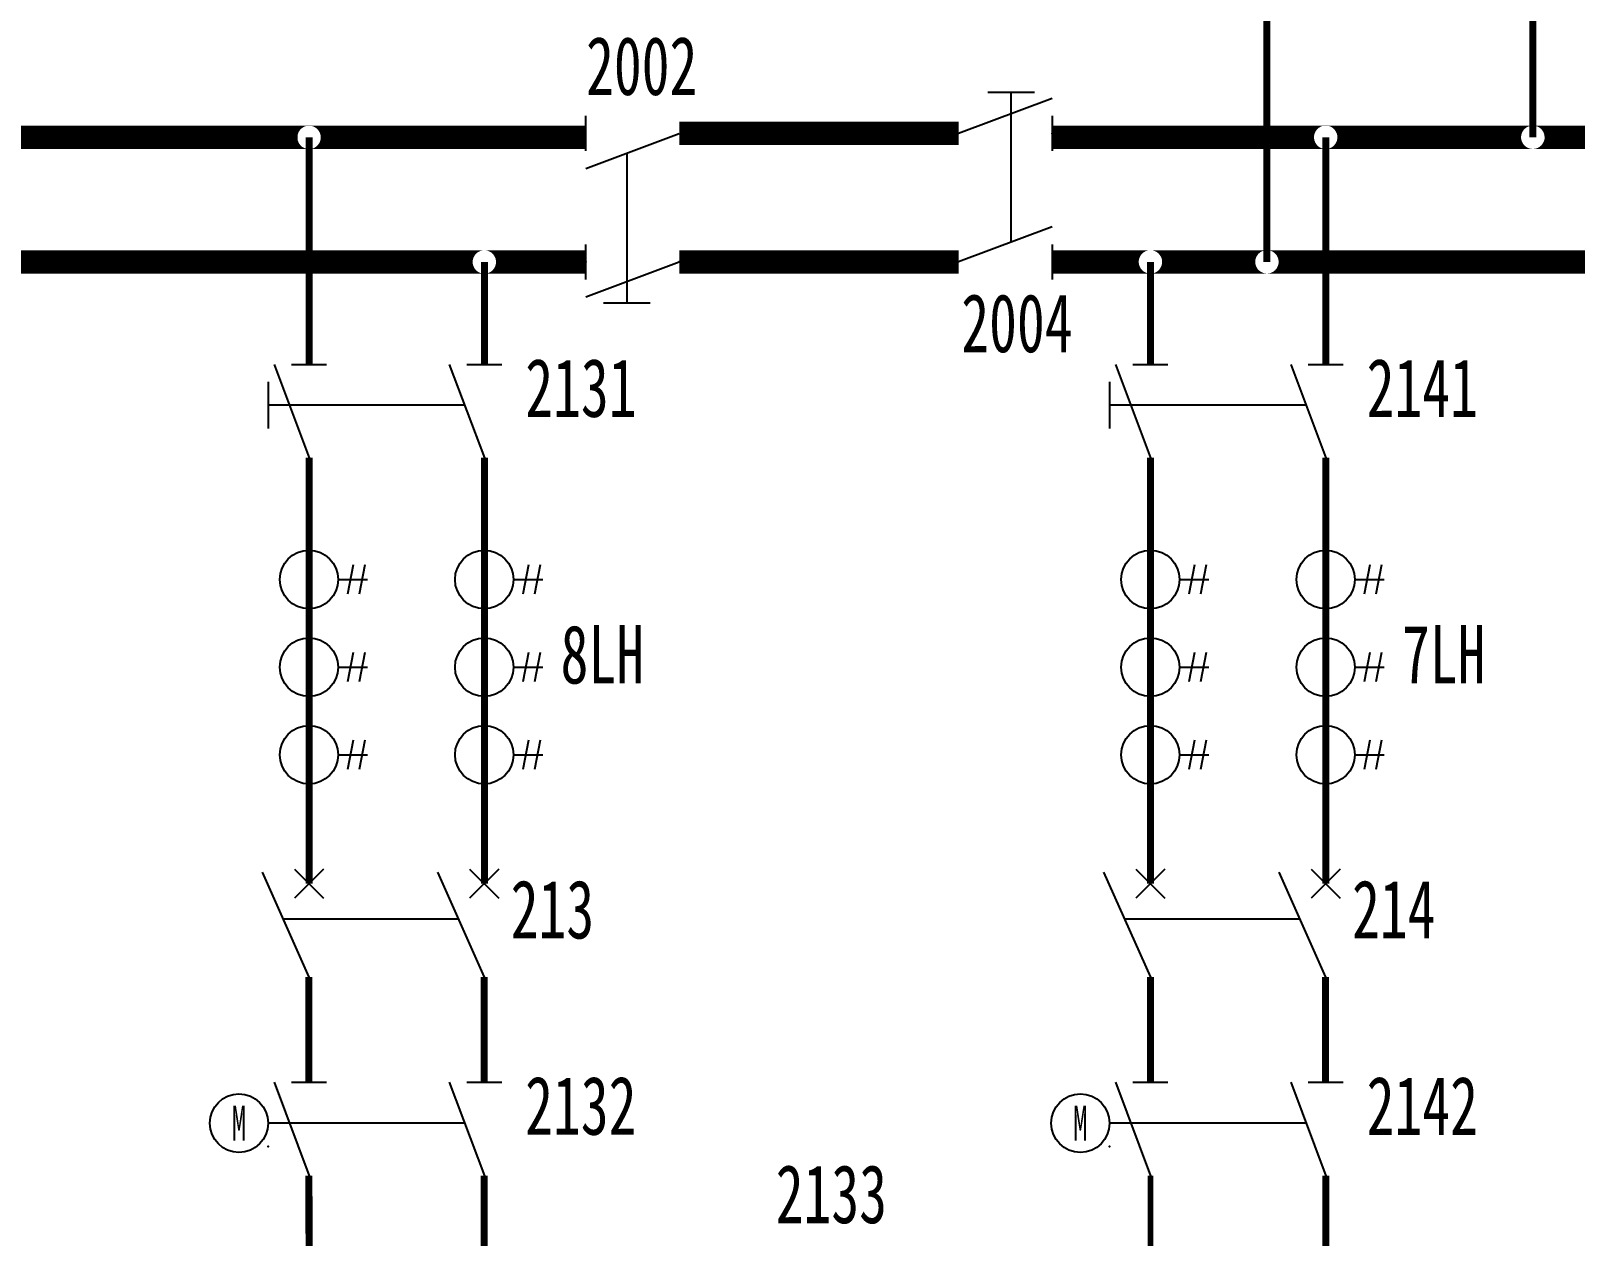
# Model space of a CAD drawing. Header units: millimetres. Extents: x 10667 to 23854, y -3427 to -2899.
# Drawn here: x 19277.2 to 19409.4, y -3258.3 to -3155.2 of the extents above; entities that cross this region are included whole.
import ezdxf
from ezdxf.enums import TextEntityAlignment as Align

# ---------------------------------------------------------------- set-up
doc = ezdxf.new("R2010")
doc.units = ezdxf.units.MM
doc.header["$LTSCALE"] = 10
for name, color, linetype in [('BLOCK', 3, 'Continuous'), ('PLINE', 1, 'Continuous'), ('TEXT', 2, 'Continuous'), ('设    备', 3, 'Continuous'), ('设备编号', 2, 'Continuous'), ('连 接 线', 1, 'Continuous')]:
    doc.layers.add(name, color=color, linetype=linetype)
doc.styles.add('HZ', font='SimSun.ttf', dxfattribs={"width": 0.7})

# ---------------------------------------------------------------- blocks, each defined once
blk = doc.blocks.new('$LH')
at = {"color": 3}
for p, q in [((3.79, 1.25), (3.29, -1.25)), ((4.79, 1.25), (4.29, -1.25)), ((2.5, 0), (5, 0))]:
    blk.add_line(p, q, dxfattribs=at)
blk.add_circle((0, 0), 2.5, dxfattribs=at)

msp = doc.modelspace()

# ---------------------------------------------------------------- linework, layer by layer
at = {"color": 3}
for p, q in [((19361.13, -3173.26), (19361.13, -3162.26)), ((19328.23, -3165.64), (19328.23, -3176.64))]:
    msp.add_line(p, q, dxfattribs=at)
at = {"color": 1, "const_width": 0.5}
msp.add_lwpolyline([(19373.05, -3253.18), (19373.13, -3319.99)], dxfattribs=at)
at = {"layer": 'BLOCK'}
for p, q in [((19364.63, -3160.95), (19356.63, -3163.95)), ((19324.73, -3165.45), (19324.73, -3162.45)), ((19364.63, -3162.45), (19364.63, -3165.45)), ((19324.73, -3166.95), (19332.73, -3163.95)), ((19364.63, -3171.95), (19356.63, -3174.95)), ((19324.73, -3176.45), (19324.73, -3173.45)), ((19364.63, -3173.45), (19364.63, -3176.45)), ((19324.73, -3177.95), (19332.73, -3174.95))]:
    msp.add_line(p, q, dxfattribs=at)
for p in [(19364.63, -3163.95), (19324.73, -3174.95), (19332.73, -3174.95)]:
    msp.add_point(p, dxfattribs=at)
at = {"layer": 'PLINE'}
for points, const_width in [([(19332.73, -3163.95), (19356.63, -3163.95)], 2), ([(19332.73, -3174.95), (19356.63, -3174.95)], 2), ([(19301.04, -3236.18), (19301.04, -3245.18)], 0.6), ([(19316.04, -3236.18), (19316.04, -3245.18)], 0.6), ([(19373.04, -3236.18), (19373.04, -3245.18)], 0.6), ([(19388.04, -3236.18), (19388.04, -3245.18)], 0.6), ([(19301.04, -3253.17), (19301.06, -3319.14)], 0.6), ([(19316.04, -3253.17), (19316.06, -3318.83)], 0.6), ([(19388.05, -3253.18), (19388.04, -3289.62)], 0.6)]:
    msp.add_lwpolyline(points, dxfattribs=dict(at, const_width=const_width))
at = {"layer": 'TEXT', "color": 3}
for p, q in [((19363.13, -3160.45), (19359.13, -3160.45)), ((19361.13, -3162.26), (19361.13, -3160.45)), ((19328.23, -3176.64), (19328.23, -3178.45)), ((19326.23, -3178.45), (19330.23, -3178.45)), ((19297.55, -3185.22), (19297.55, -3189.22)), ((19369.55, -3185.22), (19369.55, -3189.22)), ((19299.36, -3187.22), (19297.55, -3187.22)), ((19371.36, -3187.22), (19369.55, -3187.22))]:
    msp.add_line(p, q, dxfattribs=at)
at = {"layer": '设    备'}
for p, q in [((19298.05, -3183.72), (19301.05, -3191.72)), ((19299.55, -3183.72), (19302.55, -3183.72)), ((19313.05, -3183.72), (19316.05, -3191.72)), ((19314.55, -3183.72), (19317.55, -3183.72)), ((19370.05, -3183.72), (19373.05, -3191.72)), ((19371.55, -3183.72), (19374.55, -3183.72)), ((19385.05, -3183.72), (19388.05, -3191.72)), ((19386.55, -3183.72), (19389.55, -3183.72)), ((19302.29, -3226.93), (19299.79, -3229.43)), ((19299.79, -3226.93), (19302.29, -3229.43)), ((19314.79, -3226.93), (19317.29, -3229.43)), ((19317.29, -3226.93), (19314.79, -3229.43)), ((19374.29, -3226.93), (19371.79, -3229.43)), ((19371.79, -3226.93), (19374.29, -3229.43)), ((19386.79, -3226.93), (19389.29, -3229.43)), ((19389.29, -3226.93), (19386.79, -3229.43)), ((19297.04, -3227.18), (19301.04, -3236.18)), ((19312.04, -3227.18), (19316.04, -3236.18)), ((19369.04, -3227.18), (19373.04, -3236.18)), ((19384.04, -3227.18), (19388.04, -3236.18)), ((19298.82, -3231.18), (19313.82, -3231.18)), ((19370.82, -3231.18), (19385.82, -3231.18)), ((19298.05, -3245.18), (19301.05, -3253.18)), ((19299.55, -3245.18), (19302.55, -3245.18)), ((19313.05, -3245.18), (19316.05, -3253.18)), ((19314.55, -3245.18), (19317.55, -3245.18)), ((19370.05, -3245.18), (19373.05, -3253.18)), ((19371.55, -3245.18), (19374.55, -3245.18)), ((19385.05, -3245.18), (19388.05, -3253.18)), ((19386.55, -3245.18), (19389.55, -3245.18))]:
    msp.add_line(p, q, dxfattribs=at)
at = {"layer": '设    备', "color": 3}
for p, q in [((19314.36, -3187.22), (19299.36, -3187.22)), ((19386.36, -3187.22), (19371.36, -3187.22)), ((19314.36, -3248.68), (19297.55, -3248.68)), ((19386.36, -3248.68), (19369.55, -3248.68))]:
    msp.add_line(p, q, dxfattribs=at)
at = {"layer": '设    备', "const_width": 0.6}
for points in [[(19301.05, -3191.72), (19301.05, -3193.22)], [(19316.05, -3191.72), (19316.05, -3193.22)], [(19373.05, -3191.72), (19373.05, -3193.22)], [(19388.05, -3191.72), (19388.05, -3193.22)]]:
    msp.add_lwpolyline(points, dxfattribs=at)
at = {"layer": '设    备'}
for centre in [(19295.05, -3248.68), (19367.05, -3248.68)]:
    msp.add_circle(centre, 2.5, dxfattribs=at)
for p in [(19301.05, -3183.72), (19316.05, -3183.72), (19373.05, -3183.72), (19388.05, -3183.72), (19301.05, -3191.72), (19316.05, -3191.72), (19373.05, -3191.72), (19388.05, -3191.72), (19301.04, -3228.18), (19316.04, -3228.18), (19373.04, -3228.18), (19388.04, -3228.18), (19301.05, -3245.18), (19316.05, -3245.18), (19373.05, -3245.18), (19388.05, -3245.18)]:
    msp.add_point(p, dxfattribs=at)
at = {"layer": '设    备', "color": 4}
for p in [(19297.55, -3250.68), (19369.55, -3250.68)]:
    msp.add_point(p, dxfattribs=at)
at = {"layer": '连 接 线'}
for points, const_width in [([(19383.02, -3130.41), (19383.02, -3174.95)], 0.6), ([(19405.77, -3130.41), (19405.77, -3164.28)], 0.6), ([(19300.06, -3164.29), (19254.34, -3164.29)], 2), ([(19324.73, -3164.29), (19302.04, -3164.29)], 2), ([(19332.73, -3163.95), (19356.63, -3163.95)], 2), ([(19387.05, -3164.28), (19364.63, -3164.28)], 2), ([(19404.77, -3164.28), (19389.05, -3164.28)], 2), ([(19428.83, -3164.28), (19406.77, -3164.28)], 2), ([(19301.05, -3164.29), (19301.05, -3183.72)], 0.6), ([(19388.05, -3164.28), (19388.05, -3183.72)], 0.6), ([(19315.06, -3174.95), (19263.81, -3174.96)], 2), ([(19324.73, -3174.95), (19317.04, -3174.95)], 2), ([(19332.73, -3174.95), (19356.63, -3174.95)], 2), ([(19372.05, -3174.95), (19364.63, -3174.95)], 2), ([(19382.03, -3174.95), (19374.04, -3174.95)], 2), ([(19453.66, -3174.94), (19384.02, -3174.95)], 2), ([(19316.05, -3174.95), (19316.05, -3183.72)], 0.6), ([(19373.05, -3174.95), (19373.05, -3183.72)], 0.6), ([(19301.05, -3193.22), (19301.05, -3228.17)], 0.6), ([(19316.05, -3193.22), (19316.05, -3228.17)], 0.6), ([(19373.05, -3193.22), (19373.05, -3228.17)], 0.6), ([(19388.05, -3193.22), (19388.05, -3228.17)], 0.6)]:
    msp.add_lwpolyline(points, dxfattribs=dict(at, const_width=const_width))
for points in [[(19300.05, -3163.29), (19301.13, -3163.29), (19300.05, -3163.3), (19301.22, -3163.3)], [(19300.05, -3163.29), (19301.05, -3163.29), (19300.05, -3163.29), (19301.13, -3163.29)], [(19300.05, -3163.29), (19300.96, -3163.29), (19300.05, -3163.29), (19301.05, -3163.29)], [(19300.05, -3163.3), (19300.87, -3163.3), (19300.05, -3163.29), (19300.96, -3163.29)], [(19300.05, -3163.32), (19300.79, -3163.32), (19300.05, -3163.3), (19300.87, -3163.3)], [(19300.05, -3163.35), (19300.7, -3163.35), (19300.05, -3163.32), (19300.79, -3163.32)], [(19300.05, -3163.38), (19300.62, -3163.38), (19300.05, -3163.35), (19300.7, -3163.35)], [(19300.05, -3163.42), (19300.55, -3163.42), (19300.05, -3163.38), (19300.62, -3163.38)], [(19300.05, -3163.47), (19300.47, -3163.47), (19300.05, -3163.42), (19300.55, -3163.42)], [(19300.05, -3163.52), (19300.4, -3163.52), (19300.05, -3163.47), (19300.47, -3163.47)], [(19300.05, -3163.58), (19300.34, -3163.58), (19300.05, -3163.52), (19300.4, -3163.52)], [(19300.05, -3163.64), (19300.28, -3163.64), (19300.05, -3163.58), (19300.34, -3163.58)], [(19301.13, -3163.29), (19302.05, -3163.29), (19301.05, -3163.29), (19302.05, -3163.29)], [(19301.22, -3163.3), (19302.05, -3163.3), (19301.13, -3163.29), (19302.05, -3163.29)], [(19301.3, -3163.32), (19302.05, -3163.32), (19301.22, -3163.3), (19302.05, -3163.3)], [(19301.39, -3163.35), (19302.05, -3163.35), (19301.3, -3163.32), (19302.05, -3163.32)], [(19301.47, -3163.38), (19302.05, -3163.38), (19301.39, -3163.35), (19302.05, -3163.35)], [(19301.55, -3163.42), (19302.05, -3163.42), (19301.47, -3163.38), (19302.05, -3163.38)], [(19301.62, -3163.47), (19302.05, -3163.47), (19301.55, -3163.42), (19302.05, -3163.42)], [(19301.69, -3163.52), (19302.05, -3163.52), (19301.62, -3163.47), (19302.05, -3163.47)], [(19301.75, -3163.58), (19302.05, -3163.58), (19301.69, -3163.52), (19302.05, -3163.52)], [(19301.81, -3163.64), (19302.05, -3163.64), (19301.75, -3163.58), (19302.05, -3163.58)], [(19387.05, -3163.28), (19388.13, -3163.28), (19387.05, -3163.3), (19388.22, -3163.3)], [(19387.05, -3163.28), (19388.05, -3163.28), (19387.05, -3163.28), (19388.13, -3163.28)], [(19387.05, -3163.28), (19387.96, -3163.28), (19387.05, -3163.28), (19388.05, -3163.28)], [(19387.05, -3163.3), (19387.87, -3163.3), (19387.05, -3163.28), (19387.96, -3163.28)], [(19387.05, -3163.31), (19387.79, -3163.31), (19387.05, -3163.3), (19387.87, -3163.3)], [(19387.05, -3163.34), (19387.7, -3163.34), (19387.05, -3163.31), (19387.79, -3163.31)], [(19387.05, -3163.37), (19387.62, -3163.37), (19387.05, -3163.34), (19387.7, -3163.34)], [(19387.05, -3163.41), (19387.55, -3163.41), (19387.05, -3163.37), (19387.62, -3163.37)], [(19387.05, -3163.46), (19387.47, -3163.46), (19387.05, -3163.41), (19387.55, -3163.41)], [(19387.05, -3163.51), (19387.4, -3163.51), (19387.05, -3163.46), (19387.47, -3163.46)], [(19387.05, -3163.57), (19387.34, -3163.57), (19387.05, -3163.51), (19387.4, -3163.51)], [(19387.05, -3163.64), (19387.28, -3163.64), (19387.05, -3163.57), (19387.34, -3163.57)], [(19388.13, -3163.28), (19389.05, -3163.28), (19388.05, -3163.28), (19389.05, -3163.28)], [(19388.22, -3163.3), (19389.05, -3163.3), (19388.13, -3163.28), (19389.05, -3163.28)], [(19388.3, -3163.31), (19389.05, -3163.31), (19388.22, -3163.3), (19389.05, -3163.3)], [(19388.39, -3163.34), (19389.05, -3163.34), (19388.3, -3163.31), (19389.05, -3163.31)], [(19388.47, -3163.37), (19389.05, -3163.37), (19388.39, -3163.34), (19389.05, -3163.34)], [(19388.55, -3163.41), (19389.05, -3163.41), (19388.47, -3163.37), (19389.05, -3163.37)], [(19388.62, -3163.46), (19389.05, -3163.46), (19388.55, -3163.41), (19389.05, -3163.41)], [(19388.69, -3163.51), (19389.05, -3163.51), (19388.62, -3163.46), (19389.05, -3163.46)], [(19388.75, -3163.57), (19389.05, -3163.57), (19388.69, -3163.51), (19389.05, -3163.51)], [(19388.81, -3163.64), (19389.05, -3163.64), (19388.75, -3163.57), (19389.05, -3163.57)], [(19404.77, -3163.28), (19405.86, -3163.28), (19404.77, -3163.29), (19405.94, -3163.29)], [(19404.77, -3163.28), (19405.77, -3163.28), (19404.77, -3163.28), (19405.86, -3163.28)], [(19404.77, -3163.28), (19405.68, -3163.28), (19404.77, -3163.28), (19405.77, -3163.28)], [(19404.77, -3163.29), (19405.6, -3163.29), (19404.77, -3163.28), (19405.68, -3163.28)], [(19404.77, -3163.31), (19405.51, -3163.31), (19404.77, -3163.29), (19405.6, -3163.29)], [(19404.77, -3163.34), (19405.43, -3163.34), (19404.77, -3163.31), (19405.51, -3163.31)], [(19404.77, -3163.37), (19405.35, -3163.37), (19404.77, -3163.34), (19405.43, -3163.34)], [(19404.77, -3163.41), (19405.27, -3163.41), (19404.77, -3163.37), (19405.35, -3163.37)], [(19404.77, -3163.46), (19405.2, -3163.46), (19404.77, -3163.41), (19405.27, -3163.41)], [(19404.77, -3163.51), (19405.13, -3163.51), (19404.77, -3163.46), (19405.2, -3163.46)], [(19404.77, -3163.57), (19405.06, -3163.57), (19404.77, -3163.51), (19405.13, -3163.51)], [(19404.77, -3163.64), (19405, -3163.64), (19404.77, -3163.57), (19405.06, -3163.57)], [(19405.86, -3163.28), (19406.77, -3163.28), (19405.77, -3163.28), (19406.77, -3163.28)], [(19405.94, -3163.29), (19406.77, -3163.29), (19405.86, -3163.28), (19406.77, -3163.28)], [(19406.03, -3163.31), (19406.77, -3163.31), (19405.94, -3163.29), (19406.77, -3163.29)], [(19406.11, -3163.34), (19406.77, -3163.34), (19406.03, -3163.31), (19406.77, -3163.31)], [(19406.19, -3163.37), (19406.77, -3163.37), (19406.11, -3163.34), (19406.77, -3163.34)], [(19406.27, -3163.41), (19406.77, -3163.41), (19406.19, -3163.37), (19406.77, -3163.37)], [(19406.34, -3163.46), (19406.77, -3163.46), (19406.27, -3163.41), (19406.77, -3163.41)], [(19406.41, -3163.51), (19406.77, -3163.51), (19406.34, -3163.46), (19406.77, -3163.46)], [(19406.48, -3163.57), (19406.77, -3163.57), (19406.41, -3163.51), (19406.77, -3163.51)], [(19406.54, -3163.64), (19406.77, -3163.64), (19406.48, -3163.57), (19406.77, -3163.57)], [(19300.05, -3163.71), (19300.23, -3163.71), (19300.05, -3163.64), (19300.28, -3163.64)], [(19300.05, -3163.79), (19300.18, -3163.79), (19300.05, -3163.71), (19300.23, -3163.71)], [(19300.05, -3163.86), (19300.14, -3163.86), (19300.05, -3163.79), (19300.18, -3163.79)], [(19300.05, -3163.95), (19300.11, -3163.95), (19300.05, -3163.86), (19300.14, -3163.86)], [(19300.05, -3164.03), (19300.08, -3164.03), (19300.05, -3163.95), (19300.11, -3163.95)], [(19300.05, -3164.11), (19300.06, -3164.11), (19300.05, -3164.03), (19300.08, -3164.03)], [(19300.05, -3164.2), (19300.05, -3164.2), (19300.05, -3164.11), (19300.06, -3164.11)], [(19300.05, -3164.37), (19300.05, -3164.37), (19300.05, -3164.46), (19300.06, -3164.46)], [(19300.05, -3164.46), (19300.06, -3164.46), (19300.05, -3164.55), (19300.08, -3164.55)], [(19300.05, -3164.55), (19300.08, -3164.55), (19300.05, -3164.63), (19300.11, -3164.63)], [(19300.05, -3164.63), (19300.11, -3164.63), (19300.05, -3164.71), (19300.14, -3164.71)], [(19300.05, -3164.71), (19300.14, -3164.71), (19300.05, -3164.79), (19300.18, -3164.79)], [(19300.05, -3164.79), (19300.18, -3164.79), (19300.05, -3164.86), (19300.23, -3164.86)], [(19300.05, -3164.86), (19300.23, -3164.86), (19300.05, -3164.93), (19300.28, -3164.93)], [(19300.05, -3164.93), (19300.28, -3164.93), (19300.05, -3164.99), (19300.34, -3164.99)], [(19301.75, -3164.99), (19302.05, -3164.99), (19301.81, -3164.93), (19302.05, -3164.93)], [(19301.86, -3163.71), (19302.05, -3163.71), (19301.81, -3163.64), (19302.05, -3163.64)], [(19301.81, -3164.93), (19302.05, -3164.93), (19301.86, -3164.86), (19302.05, -3164.86)], [(19301.91, -3163.79), (19302.05, -3163.79), (19301.86, -3163.71), (19302.05, -3163.71)], [(19301.86, -3164.86), (19302.05, -3164.86), (19301.91, -3164.79), (19302.05, -3164.79)], [(19301.95, -3163.86), (19302.05, -3163.86), (19301.91, -3163.79), (19302.05, -3163.79)], [(19301.91, -3164.79), (19302.05, -3164.79), (19301.95, -3164.71), (19302.05, -3164.71)], [(19301.99, -3163.95), (19302.05, -3163.95), (19301.95, -3163.86), (19302.05, -3163.86)], [(19301.95, -3164.71), (19302.05, -3164.71), (19301.99, -3164.63), (19302.05, -3164.63)], [(19302.01, -3164.03), (19302.05, -3164.03), (19301.99, -3163.95), (19302.05, -3163.95)], [(19301.99, -3164.63), (19302.05, -3164.63), (19302.01, -3164.55), (19302.05, -3164.55)], [(19302.03, -3164.11), (19302.05, -3164.11), (19302.01, -3164.03), (19302.05, -3164.03)], [(19302.01, -3164.55), (19302.05, -3164.55), (19302.03, -3164.46), (19302.05, -3164.46)], [(19302.04, -3164.2), (19302.05, -3164.2), (19302.03, -3164.11), (19302.05, -3164.11)], [(19302.03, -3164.46), (19302.05, -3164.46), (19302.04, -3164.37), (19302.05, -3164.37)], [(19302.05, -3164.29), (19302.05, -3164.29), (19302.04, -3164.2), (19302.05, -3164.2)], [(19302.04, -3164.37), (19302.05, -3164.37), (19302.05, -3164.29)], [(19368.05, -3164.95), (19369.05, -3164.95), (19368.13, -3164.94), (19369.05, -3164.94)], [(19368.13, -3164.94), (19369.05, -3164.94), (19368.22, -3164.93), (19369.05, -3164.93)], [(19368.22, -3164.93), (19369.05, -3164.93), (19368.31, -3164.91), (19369.05, -3164.91)], [(19368.31, -3164.91), (19369.05, -3164.91), (19368.39, -3164.89), (19369.05, -3164.89)], [(19368.39, -3164.89), (19369.05, -3164.89), (19368.47, -3164.86), (19369.05, -3164.86)], [(19387.05, -3163.71), (19387.23, -3163.71), (19387.05, -3163.64), (19387.28, -3163.64)], [(19387.05, -3163.78), (19387.18, -3163.78), (19387.05, -3163.71), (19387.23, -3163.71)], [(19387.05, -3163.86), (19387.14, -3163.86), (19387.05, -3163.78), (19387.18, -3163.78)], [(19387.05, -3163.94), (19387.11, -3163.94), (19387.05, -3163.86), (19387.14, -3163.86)], [(19387.05, -3164.02), (19387.08, -3164.02), (19387.05, -3163.94), (19387.11, -3163.94)], [(19387.05, -3164.11), (19387.06, -3164.11), (19387.05, -3164.02), (19387.08, -3164.02)], [(19387.05, -3164.19), (19387.05, -3164.19), (19387.05, -3164.11), (19387.06, -3164.11)], [(19387.05, -3164.37), (19387.05, -3164.37), (19387.05, -3164.45), (19387.06, -3164.45)], [(19387.05, -3164.45), (19387.06, -3164.45), (19387.05, -3164.54), (19387.08, -3164.54)], [(19387.05, -3164.54), (19387.08, -3164.54), (19387.05, -3164.62), (19387.11, -3164.62)], [(19387.05, -3164.62), (19387.11, -3164.62), (19387.05, -3164.7), (19387.14, -3164.7)], [(19387.05, -3164.7), (19387.14, -3164.7), (19387.05, -3164.78), (19387.18, -3164.78)], [(19387.05, -3164.78), (19387.18, -3164.78), (19387.05, -3164.85), (19387.23, -3164.85)], [(19387.05, -3164.85), (19387.23, -3164.85), (19387.05, -3164.92), (19387.28, -3164.92)], [(19387.05, -3164.92), (19387.28, -3164.92), (19387.05, -3164.99), (19387.34, -3164.99)], [(19388.75, -3164.99), (19389.05, -3164.99), (19388.81, -3164.92), (19389.05, -3164.92)], [(19388.86, -3163.71), (19389.05, -3163.71), (19388.81, -3163.64), (19389.05, -3163.64)], [(19388.81, -3164.92), (19389.05, -3164.92), (19388.86, -3164.85), (19389.05, -3164.85)], [(19388.91, -3163.78), (19389.05, -3163.78), (19388.86, -3163.71), (19389.05, -3163.71)], [(19388.86, -3164.85), (19389.05, -3164.85), (19388.91, -3164.78), (19389.05, -3164.78)], [(19388.95, -3163.86), (19389.05, -3163.86), (19388.91, -3163.78), (19389.05, -3163.78)], [(19388.91, -3164.78), (19389.05, -3164.78), (19388.95, -3164.7), (19389.05, -3164.7)], [(19388.99, -3163.94), (19389.05, -3163.94), (19388.95, -3163.86), (19389.05, -3163.86)], [(19388.95, -3164.7), (19389.05, -3164.7), (19388.99, -3164.62), (19389.05, -3164.62)], [(19389.01, -3164.02), (19389.05, -3164.02), (19388.99, -3163.94), (19389.05, -3163.94)], [(19388.99, -3164.62), (19389.05, -3164.62), (19389.01, -3164.54), (19389.05, -3164.54)], [(19389.03, -3164.11), (19389.05, -3164.11), (19389.01, -3164.02), (19389.05, -3164.02)], [(19389.01, -3164.54), (19389.05, -3164.54), (19389.03, -3164.45), (19389.05, -3164.45)], [(19389.04, -3164.19), (19389.05, -3164.19), (19389.03, -3164.11), (19389.05, -3164.11)], [(19389.03, -3164.45), (19389.05, -3164.45), (19389.04, -3164.37), (19389.05, -3164.37)], [(19389.05, -3164.28), (19389.05, -3164.28), (19389.04, -3164.19), (19389.05, -3164.19)], [(19389.04, -3164.37), (19389.05, -3164.37), (19389.05, -3164.28)], [(19404.77, -3163.71), (19404.95, -3163.71), (19404.77, -3163.64), (19405, -3163.64)], [(19404.77, -3163.78), (19404.9, -3163.78), (19404.77, -3163.71), (19404.95, -3163.71)], [(19404.77, -3163.86), (19404.86, -3163.86), (19404.77, -3163.78), (19404.9, -3163.78)], [(19404.77, -3163.94), (19404.83, -3163.94), (19404.77, -3163.86), (19404.86, -3163.86)], [(19404.77, -3164.02), (19404.8, -3164.02), (19404.77, -3163.94), (19404.83, -3163.94)], [(19404.77, -3164.11), (19404.78, -3164.11), (19404.77, -3164.02), (19404.8, -3164.02)], [(19404.77, -3164.19), (19404.77, -3164.19), (19404.77, -3164.11), (19404.78, -3164.11)], [(19404.77, -3164.37), (19404.77, -3164.37), (19404.77, -3164.45), (19404.78, -3164.45)], [(19404.77, -3164.45), (19404.78, -3164.45), (19404.77, -3164.54), (19404.8, -3164.54)], [(19404.77, -3164.54), (19404.8, -3164.54), (19404.77, -3164.62), (19404.83, -3164.62)], [(19404.77, -3164.62), (19404.83, -3164.62), (19404.77, -3164.7), (19404.86, -3164.7)], [(19404.77, -3164.7), (19404.86, -3164.7), (19404.77, -3164.78), (19404.9, -3164.78)], [(19404.77, -3164.78), (19404.9, -3164.78), (19404.77, -3164.85), (19404.95, -3164.85)], [(19404.77, -3164.85), (19404.95, -3164.85), (19404.77, -3164.92), (19405, -3164.92)], [(19404.77, -3164.92), (19405, -3164.92), (19404.77, -3164.99), (19405.06, -3164.99)], [(19406.48, -3164.99), (19406.77, -3164.99), (19406.54, -3164.92), (19406.77, -3164.92)], [(19406.59, -3163.71), (19406.77, -3163.71), (19406.54, -3163.64), (19406.77, -3163.64)], [(19406.54, -3164.92), (19406.77, -3164.92), (19406.59, -3164.85), (19406.77, -3164.85)], [(19406.64, -3163.78), (19406.77, -3163.78), (19406.59, -3163.71), (19406.77, -3163.71)], [(19406.59, -3164.85), (19406.77, -3164.85), (19406.64, -3164.78), (19406.77, -3164.78)], [(19406.68, -3163.86), (19406.77, -3163.86), (19406.64, -3163.78), (19406.77, -3163.78)], [(19406.64, -3164.78), (19406.77, -3164.78), (19406.68, -3164.7), (19406.77, -3164.7)], [(19406.71, -3163.94), (19406.77, -3163.94), (19406.68, -3163.86), (19406.77, -3163.86)], [(19406.68, -3164.7), (19406.77, -3164.7), (19406.71, -3164.62), (19406.77, -3164.62)], [(19406.74, -3164.02), (19406.77, -3164.02), (19406.71, -3163.94), (19406.77, -3163.94)], [(19406.71, -3164.62), (19406.77, -3164.62), (19406.74, -3164.54), (19406.77, -3164.54)], [(19406.75, -3164.11), (19406.77, -3164.11), (19406.74, -3164.02), (19406.77, -3164.02)], [(19406.74, -3164.54), (19406.77, -3164.54), (19406.75, -3164.45), (19406.77, -3164.45)], [(19406.77, -3164.19), (19406.77, -3164.19), (19406.75, -3164.11), (19406.77, -3164.11)], [(19406.77, -3164.37), (19406.77, -3164.37), (19406.77, -3164.28)], [(19300.05, -3164.99), (19300.34, -3164.99), (19300.05, -3165.05), (19300.4, -3165.05)], [(19300.05, -3165.05), (19300.4, -3165.05), (19300.05, -3165.11), (19300.47, -3165.11)], [(19300.05, -3165.11), (19300.47, -3165.11), (19300.05, -3165.15), (19300.55, -3165.15)], [(19300.05, -3165.15), (19300.55, -3165.15), (19300.05, -3165.19), (19300.62, -3165.19)], [(19300.05, -3165.19), (19300.62, -3165.19), (19300.05, -3165.23), (19300.7, -3165.23)], [(19300.05, -3165.23), (19300.7, -3165.23), (19300.05, -3165.25), (19300.79, -3165.25)], [(19300.05, -3165.25), (19300.79, -3165.25), (19300.05, -3165.27), (19300.87, -3165.27)], [(19300.05, -3165.27), (19300.87, -3165.27), (19300.05, -3165.28), (19300.96, -3165.28)], [(19300.05, -3165.28), (19300.96, -3165.28), (19300.05, -3165.29), (19301.05, -3165.29)], [(19301.05, -3165.29), (19302.05, -3165.29), (19301.13, -3165.28), (19302.05, -3165.28)], [(19301.13, -3165.28), (19302.05, -3165.28), (19301.22, -3165.27), (19302.05, -3165.27)], [(19301.22, -3165.27), (19302.05, -3165.27), (19301.3, -3165.25), (19302.05, -3165.25)], [(19301.3, -3165.25), (19302.05, -3165.25), (19301.39, -3165.23), (19302.05, -3165.23)], [(19301.39, -3165.23), (19302.05, -3165.23), (19301.47, -3165.19), (19302.05, -3165.19)], [(19301.47, -3165.19), (19302.05, -3165.19), (19301.55, -3165.15), (19302.05, -3165.15)], [(19301.55, -3165.15), (19302.05, -3165.15), (19301.62, -3165.11), (19302.05, -3165.11)], [(19301.62, -3165.11), (19302.05, -3165.11), (19301.69, -3165.05), (19302.05, -3165.05)], [(19301.69, -3165.05), (19302.05, -3165.05), (19301.75, -3164.99), (19302.05, -3164.99)], [(19387.05, -3164.99), (19387.34, -3164.99), (19387.05, -3165.05), (19387.4, -3165.05)], [(19387.05, -3165.05), (19387.4, -3165.05), (19387.05, -3165.1), (19387.47, -3165.1)], [(19387.05, -3165.1), (19387.47, -3165.1), (19387.05, -3165.15), (19387.55, -3165.15)], [(19387.05, -3165.15), (19387.55, -3165.15), (19387.05, -3165.19), (19387.62, -3165.19)], [(19387.05, -3165.19), (19387.62, -3165.19), (19387.05, -3165.22), (19387.7, -3165.22)], [(19387.05, -3165.22), (19387.7, -3165.22), (19387.05, -3165.25), (19387.79, -3165.25)], [(19387.05, -3165.25), (19387.79, -3165.25), (19387.05, -3165.26), (19387.87, -3165.26)], [(19387.05, -3165.26), (19387.87, -3165.26), (19387.05, -3165.28), (19387.96, -3165.28)], [(19387.05, -3165.28), (19387.96, -3165.28), (19387.05, -3165.28), (19388.05, -3165.28)], [(19388.05, -3165.28), (19389.05, -3165.28), (19388.13, -3165.28), (19389.05, -3165.28)], [(19388.13, -3165.28), (19389.05, -3165.28), (19388.22, -3165.26), (19389.05, -3165.26)], [(19388.22, -3165.26), (19389.05, -3165.26), (19388.3, -3165.25), (19389.05, -3165.25)], [(19388.3, -3165.25), (19389.05, -3165.25), (19388.39, -3165.22), (19389.05, -3165.22)], [(19388.39, -3165.22), (19389.05, -3165.22), (19388.47, -3165.19), (19389.05, -3165.19)], [(19388.47, -3165.19), (19389.05, -3165.19), (19388.55, -3165.15), (19389.05, -3165.15)], [(19388.55, -3165.15), (19389.05, -3165.15), (19388.62, -3165.1), (19389.05, -3165.1)], [(19388.62, -3165.1), (19389.05, -3165.1), (19388.69, -3165.05), (19389.05, -3165.05)], [(19388.69, -3165.05), (19389.05, -3165.05), (19388.75, -3164.99), (19389.05, -3164.99)], [(19404.77, -3164.99), (19405.06, -3164.99), (19404.77, -3165.04), (19405.13, -3165.04)], [(19404.77, -3165.04), (19405.13, -3165.04), (19404.77, -3165.1), (19405.2, -3165.1)], [(19404.77, -3165.1), (19405.2, -3165.1), (19404.77, -3165.14), (19405.27, -3165.14)], [(19404.77, -3165.14), (19405.27, -3165.14), (19404.77, -3165.19), (19405.35, -3165.19)], [(19404.77, -3165.19), (19405.35, -3165.19), (19404.77, -3165.22), (19405.43, -3165.22)], [(19404.77, -3165.22), (19405.43, -3165.22), (19404.77, -3165.24), (19405.51, -3165.24)], [(19404.77, -3165.24), (19405.51, -3165.24), (19404.77, -3165.26), (19405.6, -3165.26)], [(19404.77, -3165.26), (19405.6, -3165.26), (19404.77, -3165.27), (19405.68, -3165.27)], [(19404.77, -3165.27), (19405.68, -3165.27), (19404.77, -3165.28), (19405.77, -3165.28)], [(19405.77, -3165.28), (19406.77, -3165.28), (19405.86, -3165.27), (19406.77, -3165.27)], [(19405.86, -3165.27), (19406.77, -3165.27), (19405.94, -3165.26), (19406.77, -3165.26)], [(19405.94, -3165.26), (19406.77, -3165.26), (19406.03, -3165.24), (19406.77, -3165.24)], [(19406.03, -3165.24), (19406.77, -3165.24), (19406.11, -3165.22), (19406.77, -3165.22)], [(19406.11, -3165.22), (19406.77, -3165.22), (19406.19, -3165.19), (19406.77, -3165.19)], [(19406.19, -3165.19), (19406.77, -3165.19), (19406.27, -3165.14), (19406.77, -3165.14)], [(19406.27, -3165.14), (19406.77, -3165.14), (19406.34, -3165.1), (19406.77, -3165.1)], [(19406.34, -3165.1), (19406.77, -3165.1), (19406.41, -3165.04), (19406.77, -3165.04)], [(19406.41, -3165.04), (19406.77, -3165.04), (19406.48, -3164.99), (19406.77, -3164.99)], [(19315.05, -3173.95), (19316.05, -3173.95), (19315.05, -3173.96), (19316.13, -3173.96)], [(19315.05, -3173.96), (19315.96, -3173.96), (19315.05, -3173.95), (19316.05, -3173.95)], [(19315.05, -3173.96), (19316.13, -3173.96), (19315.05, -3173.97), (19316.22, -3173.97)], [(19315.05, -3173.97), (19315.87, -3173.97), (19315.05, -3173.96), (19315.96, -3173.96)], [(19315.05, -3173.99), (19315.79, -3173.99), (19315.05, -3173.97), (19315.87, -3173.97)], [(19315.05, -3174.01), (19315.7, -3174.01), (19315.05, -3173.99), (19315.79, -3173.99)], [(19315.05, -3174.05), (19315.62, -3174.05), (19315.05, -3174.01), (19315.7, -3174.01)], [(19315.05, -3174.09), (19315.55, -3174.09), (19315.05, -3174.05), (19315.62, -3174.05)], [(19315.05, -3174.13), (19315.47, -3174.13), (19315.05, -3174.09), (19315.55, -3174.09)], [(19315.05, -3174.19), (19315.4, -3174.19), (19315.05, -3174.13), (19315.47, -3174.13)], [(19315.05, -3174.24), (19315.34, -3174.24), (19315.05, -3174.19), (19315.4, -3174.19)], [(19316.13, -3173.96), (19317.05, -3173.96), (19316.05, -3173.95), (19317.05, -3173.95)], [(19316.22, -3173.97), (19317.05, -3173.97), (19316.13, -3173.96), (19317.05, -3173.96)], [(19316.3, -3173.99), (19317.05, -3173.99), (19316.22, -3173.97), (19317.05, -3173.97)], [(19316.39, -3174.01), (19317.05, -3174.01), (19316.3, -3173.99), (19317.05, -3173.99)], [(19316.47, -3174.05), (19317.05, -3174.05), (19316.39, -3174.01), (19317.05, -3174.01)], [(19316.55, -3174.09), (19317.05, -3174.09), (19316.47, -3174.05), (19317.05, -3174.05)], [(19316.62, -3174.13), (19317.05, -3174.13), (19316.55, -3174.09), (19317.05, -3174.09)], [(19316.69, -3174.19), (19317.05, -3174.19), (19316.62, -3174.13), (19317.05, -3174.13)], [(19316.75, -3174.24), (19317.05, -3174.24), (19316.69, -3174.19), (19317.05, -3174.19)], [(19372.05, -3173.95), (19373.13, -3173.95), (19372.05, -3173.96), (19373.22, -3173.96)], [(19372.05, -3173.95), (19373.05, -3173.95), (19372.05, -3173.95), (19373.13, -3173.95)], [(19372.05, -3173.95), (19372.96, -3173.95), (19372.05, -3173.95), (19373.05, -3173.95)], [(19372.05, -3173.96), (19372.87, -3173.96), (19372.05, -3173.95), (19372.96, -3173.95)], [(19372.05, -3173.98), (19372.79, -3173.98), (19372.05, -3173.96), (19372.87, -3173.96)], [(19372.05, -3174.01), (19372.7, -3174.01), (19372.05, -3173.98), (19372.79, -3173.98)], [(19372.05, -3174.04), (19372.62, -3174.04), (19372.05, -3174.01), (19372.7, -3174.01)], [(19372.05, -3174.08), (19372.55, -3174.08), (19372.05, -3174.04), (19372.62, -3174.04)], [(19372.05, -3174.13), (19372.47, -3174.13), (19372.05, -3174.08), (19372.55, -3174.08)], [(19372.05, -3174.18), (19372.4, -3174.18), (19372.05, -3174.13), (19372.47, -3174.13)], [(19372.05, -3174.24), (19372.34, -3174.24), (19372.05, -3174.18), (19372.4, -3174.18)], [(19373.13, -3173.95), (19374.05, -3173.95), (19373.05, -3173.95), (19374.05, -3173.95)], [(19373.22, -3173.96), (19374.05, -3173.96), (19373.13, -3173.95), (19374.05, -3173.95)], [(19373.3, -3173.98), (19374.05, -3173.98), (19373.22, -3173.96), (19374.05, -3173.96)], [(19373.39, -3174.01), (19374.05, -3174.01), (19373.3, -3173.98), (19374.05, -3173.98)], [(19373.47, -3174.04), (19374.05, -3174.04), (19373.39, -3174.01), (19374.05, -3174.01)], [(19373.55, -3174.08), (19374.05, -3174.08), (19373.47, -3174.04), (19374.05, -3174.04)], [(19373.62, -3174.13), (19374.05, -3174.13), (19373.55, -3174.08), (19374.05, -3174.08)], [(19373.69, -3174.18), (19374.05, -3174.18), (19373.62, -3174.13), (19374.05, -3174.13)], [(19373.75, -3174.24), (19374.05, -3174.24), (19373.69, -3174.18), (19374.05, -3174.18)], [(19382.02, -3173.95), (19383.11, -3173.95), (19382.02, -3173.96), (19383.19, -3173.96)], [(19382.02, -3173.95), (19383.02, -3173.95), (19382.02, -3173.95), (19383.11, -3173.95)], [(19382.02, -3173.95), (19382.93, -3173.95), (19382.02, -3173.95), (19383.02, -3173.95)], [(19382.02, -3173.96), (19382.84, -3173.96), (19382.02, -3173.95), (19382.93, -3173.95)], [(19382.02, -3173.98), (19382.76, -3173.98), (19382.02, -3173.96), (19382.84, -3173.96)], [(19382.02, -3174.01), (19382.68, -3174.01), (19382.02, -3173.98), (19382.76, -3173.98)], [(19382.02, -3174.04), (19382.6, -3174.04), (19382.02, -3174.01), (19382.68, -3174.01)], [(19382.02, -3174.08), (19382.52, -3174.08), (19382.02, -3174.04), (19382.6, -3174.04)], [(19382.02, -3174.13), (19382.44, -3174.13), (19382.02, -3174.08), (19382.52, -3174.08)], [(19382.02, -3174.18), (19382.38, -3174.18), (19382.02, -3174.13), (19382.44, -3174.13)], [(19382.02, -3174.24), (19382.31, -3174.24), (19382.02, -3174.18), (19382.38, -3174.18)], [(19383.11, -3173.95), (19384.02, -3173.95), (19383.02, -3173.95), (19384.02, -3173.95)], [(19383.19, -3173.96), (19384.02, -3173.96), (19383.11, -3173.95), (19384.02, -3173.95)], [(19383.28, -3173.98), (19384.02, -3173.98), (19383.19, -3173.96), (19384.02, -3173.96)], [(19383.36, -3174.01), (19384.02, -3174.01), (19383.28, -3173.98), (19384.02, -3173.98)], [(19383.44, -3174.04), (19384.02, -3174.04), (19383.36, -3174.01), (19384.02, -3174.01)], [(19383.52, -3174.08), (19384.02, -3174.08), (19383.44, -3174.04), (19384.02, -3174.04)], [(19383.59, -3174.13), (19384.02, -3174.13), (19383.52, -3174.08), (19384.02, -3174.08)], [(19383.66, -3174.18), (19384.02, -3174.18), (19383.59, -3174.13), (19384.02, -3174.13)], [(19383.73, -3174.24), (19384.02, -3174.24), (19383.66, -3174.18), (19384.02, -3174.18)], [(19315.05, -3174.31), (19315.28, -3174.31), (19315.05, -3174.24), (19315.34, -3174.24)], [(19315.05, -3174.38), (19315.23, -3174.38), (19315.05, -3174.31), (19315.28, -3174.31)], [(19315.05, -3174.45), (19315.18, -3174.45), (19315.05, -3174.38), (19315.23, -3174.38)], [(19315.05, -3174.53), (19315.14, -3174.53), (19315.05, -3174.45), (19315.18, -3174.45)], [(19315.05, -3174.61), (19315.11, -3174.61), (19315.05, -3174.53), (19315.14, -3174.53)], [(19315.05, -3174.69), (19315.08, -3174.69), (19315.05, -3174.61), (19315.11, -3174.61)], [(19315.05, -3174.78), (19315.06, -3174.78), (19315.05, -3174.69), (19315.08, -3174.69)], [(19315.05, -3174.86), (19315.05, -3174.86), (19315.05, -3174.78), (19315.06, -3174.78)], [(19315.05, -3175.04), (19315.05, -3175.04), (19315.05, -3175.13), (19315.06, -3175.13)], [(19315.05, -3175.13), (19315.06, -3175.13), (19315.05, -3175.21), (19315.08, -3175.21)], [(19315.05, -3175.21), (19315.08, -3175.21), (19315.05, -3175.29), (19315.11, -3175.29)], [(19315.05, -3175.29), (19315.11, -3175.29), (19315.05, -3175.37), (19315.14, -3175.37)], [(19315.05, -3175.37), (19315.14, -3175.37), (19315.05, -3175.45), (19315.18, -3175.45)], [(19315.05, -3175.45), (19315.18, -3175.45), (19315.05, -3175.53), (19315.23, -3175.53)], [(19316.81, -3174.31), (19317.05, -3174.31), (19316.75, -3174.24), (19317.05, -3174.24)], [(19316.86, -3174.38), (19317.05, -3174.38), (19316.81, -3174.31), (19317.05, -3174.31)], [(19316.91, -3174.45), (19317.05, -3174.45), (19316.86, -3174.38), (19317.05, -3174.38)], [(19316.86, -3175.53), (19317.05, -3175.53), (19316.91, -3175.45), (19317.05, -3175.45)], [(19316.95, -3174.53), (19317.05, -3174.53), (19316.91, -3174.45), (19317.05, -3174.45)], [(19316.91, -3175.45), (19317.05, -3175.45), (19316.95, -3175.37), (19317.05, -3175.37)], [(19316.99, -3174.61), (19317.05, -3174.61), (19316.95, -3174.53), (19317.05, -3174.53)], [(19316.95, -3175.37), (19317.05, -3175.37), (19316.99, -3175.29), (19317.05, -3175.29)], [(19317.01, -3174.69), (19317.05, -3174.69), (19316.99, -3174.61), (19317.05, -3174.61)], [(19316.99, -3175.29), (19317.05, -3175.29), (19317.01, -3175.21), (19317.05, -3175.21)], [(19317.03, -3174.78), (19317.05, -3174.78), (19317.01, -3174.69), (19317.05, -3174.69)], [(19317.01, -3175.21), (19317.05, -3175.21), (19317.03, -3175.13), (19317.05, -3175.13)], [(19317.04, -3174.86), (19317.05, -3174.86), (19317.03, -3174.78), (19317.05, -3174.78)], [(19317.03, -3175.13), (19317.05, -3175.13), (19317.04, -3175.04), (19317.05, -3175.04)], [(19317.05, -3174.95), (19317.05, -3174.95), (19317.04, -3174.86), (19317.05, -3174.86)], [(19317.04, -3175.04), (19317.05, -3175.04), (19317.05, -3174.95)], [(19372.05, -3174.31), (19372.28, -3174.31), (19372.05, -3174.24), (19372.34, -3174.24)], [(19372.05, -3174.37), (19372.23, -3174.37), (19372.05, -3174.31), (19372.28, -3174.31)], [(19372.05, -3174.45), (19372.18, -3174.45), (19372.05, -3174.37), (19372.23, -3174.37)], [(19372.05, -3174.53), (19372.14, -3174.53), (19372.05, -3174.45), (19372.18, -3174.45)], [(19372.05, -3174.61), (19372.11, -3174.61), (19372.05, -3174.53), (19372.14, -3174.53)], [(19372.05, -3174.69), (19372.08, -3174.69), (19372.05, -3174.61), (19372.11, -3174.61)], [(19372.05, -3174.77), (19372.06, -3174.77), (19372.05, -3174.69), (19372.08, -3174.69)], [(19372.05, -3174.86), (19372.05, -3174.86), (19372.05, -3174.77), (19372.06, -3174.77)], [(19372.05, -3175.04), (19372.05, -3175.04), (19372.05, -3175.12), (19372.06, -3175.12)], [(19372.05, -3175.12), (19372.06, -3175.12), (19372.05, -3175.21), (19372.08, -3175.21)], [(19372.05, -3175.21), (19372.08, -3175.21), (19372.05, -3175.29), (19372.11, -3175.29)], [(19372.05, -3175.29), (19372.11, -3175.29), (19372.05, -3175.37), (19372.14, -3175.37)], [(19372.05, -3175.37), (19372.14, -3175.37), (19372.05, -3175.45), (19372.18, -3175.45)], [(19372.05, -3175.45), (19372.18, -3175.45), (19372.05, -3175.52), (19372.23, -3175.52)], [(19373.81, -3174.31), (19374.05, -3174.31), (19373.75, -3174.24), (19374.05, -3174.24)], [(19373.86, -3174.37), (19374.05, -3174.37), (19373.81, -3174.31), (19374.05, -3174.31)], [(19373.91, -3174.45), (19374.05, -3174.45), (19373.86, -3174.37), (19374.05, -3174.37)], [(19373.86, -3175.52), (19374.05, -3175.52), (19373.91, -3175.45), (19374.05, -3175.45)], [(19373.95, -3174.53), (19374.05, -3174.53), (19373.91, -3174.45), (19374.05, -3174.45)], [(19373.91, -3175.45), (19374.05, -3175.45), (19373.95, -3175.37), (19374.05, -3175.37)], [(19373.99, -3174.61), (19374.05, -3174.61), (19373.95, -3174.53), (19374.05, -3174.53)], [(19373.95, -3175.37), (19374.05, -3175.37), (19373.99, -3175.29), (19374.05, -3175.29)], [(19374.01, -3174.69), (19374.05, -3174.69), (19373.99, -3174.61), (19374.05, -3174.61)], [(19373.99, -3175.29), (19374.05, -3175.29), (19374.01, -3175.21), (19374.05, -3175.21)], [(19374.03, -3174.77), (19374.05, -3174.77), (19374.01, -3174.69), (19374.05, -3174.69)], [(19374.01, -3175.21), (19374.05, -3175.21), (19374.03, -3175.12), (19374.05, -3175.12)], [(19374.04, -3174.86), (19374.05, -3174.86), (19374.03, -3174.77), (19374.05, -3174.77)], [(19374.03, -3175.12), (19374.05, -3175.12), (19374.04, -3175.04), (19374.05, -3175.04)], [(19374.05, -3174.95), (19374.05, -3174.95), (19374.04, -3174.86), (19374.05, -3174.86)], [(19374.04, -3175.04), (19374.05, -3175.04), (19374.05, -3174.95)], [(19382.02, -3174.3), (19382.25, -3174.3), (19382.02, -3174.24), (19382.31, -3174.24)], [(19382.02, -3174.37), (19382.2, -3174.37), (19382.02, -3174.3), (19382.25, -3174.3)], [(19382.02, -3174.45), (19382.15, -3174.45), (19382.02, -3174.37), (19382.2, -3174.37)], [(19382.02, -3174.53), (19382.11, -3174.53), (19382.02, -3174.45), (19382.15, -3174.45)], [(19382.02, -3174.61), (19382.08, -3174.61), (19382.02, -3174.53), (19382.11, -3174.53)], [(19382.02, -3174.69), (19382.05, -3174.69), (19382.02, -3174.61), (19382.08, -3174.61)], [(19382.02, -3174.77), (19382.03, -3174.77), (19382.02, -3174.69), (19382.05, -3174.69)], [(19382.02, -3174.86), (19382.02, -3174.86), (19382.02, -3174.77), (19382.03, -3174.77)], [(19382.02, -3175.03), (19382.02, -3175.03), (19382.02, -3175.12), (19382.03, -3175.12)], [(19382.02, -3175.12), (19382.03, -3175.12), (19382.02, -3175.21), (19382.05, -3175.21)], [(19382.02, -3175.21), (19382.05, -3175.21), (19382.02, -3175.29), (19382.08, -3175.29)], [(19382.02, -3175.29), (19382.08, -3175.29), (19382.02, -3175.37), (19382.11, -3175.37)], [(19382.02, -3175.37), (19382.11, -3175.37), (19382.02, -3175.45), (19382.15, -3175.45)], [(19382.02, -3175.45), (19382.15, -3175.45), (19382.02, -3175.52), (19382.2, -3175.52)], [(19383.78, -3174.3), (19384.02, -3174.3), (19383.73, -3174.24), (19384.02, -3174.24)], [(19383.84, -3174.37), (19384.02, -3174.37), (19383.78, -3174.3), (19384.02, -3174.3)], [(19383.88, -3174.45), (19384.02, -3174.45), (19383.84, -3174.37), (19384.02, -3174.37)], [(19383.84, -3175.52), (19384.02, -3175.52), (19383.88, -3175.45), (19384.02, -3175.45)], [(19383.92, -3174.53), (19384.02, -3174.53), (19383.88, -3174.45), (19384.02, -3174.45)], [(19383.88, -3175.45), (19384.02, -3175.45), (19383.92, -3175.37), (19384.02, -3175.37)], [(19383.96, -3174.61), (19384.02, -3174.61), (19383.92, -3174.53), (19384.02, -3174.53)], [(19383.92, -3175.37), (19384.02, -3175.37), (19383.96, -3175.29), (19384.02, -3175.29)], [(19383.98, -3174.69), (19384.02, -3174.69), (19383.96, -3174.61), (19384.02, -3174.61)], [(19383.96, -3175.29), (19384.02, -3175.29), (19383.98, -3175.21), (19384.02, -3175.21)], [(19384, -3174.77), (19384.02, -3174.77), (19383.98, -3174.69), (19384.02, -3174.69)], [(19383.98, -3175.21), (19384.02, -3175.21), (19384, -3175.12), (19384.02, -3175.12)], [(19384.01, -3174.86), (19384.02, -3174.86), (19384, -3174.77), (19384.02, -3174.77)], [(19384, -3175.12), (19384.02, -3175.12), (19384.04, -3175.03), (19384.02, -3175.03)], [(19384.02, -3174.95), (19384.02, -3174.95), (19384.01, -3174.86), (19384.02, -3174.86)], [(19384.01, -3175.03), (19384.02, -3175.03), (19384.02, -3174.95)], [(19315.05, -3175.53), (19315.23, -3175.53), (19315.05, -3175.59), (19315.28, -3175.59)], [(19315.05, -3175.59), (19315.28, -3175.59), (19315.05, -3175.66), (19315.34, -3175.66)], [(19315.05, -3175.66), (19315.34, -3175.66), (19315.05, -3175.72), (19315.4, -3175.72)], [(19315.05, -3175.72), (19315.4, -3175.72), (19315.05, -3175.77), (19315.47, -3175.77)], [(19315.05, -3175.77), (19315.47, -3175.77), (19315.05, -3175.82), (19315.55, -3175.82)], [(19315.05, -3175.82), (19315.55, -3175.82), (19315.05, -3175.86), (19315.62, -3175.86)], [(19315.05, -3175.86), (19315.62, -3175.86), (19315.05, -3175.89), (19315.7, -3175.89)], [(19315.05, -3175.89), (19315.7, -3175.89), (19315.05, -3175.92), (19315.79, -3175.92)], [(19315.05, -3175.92), (19315.79, -3175.92), (19315.05, -3175.94), (19315.87, -3175.94)], [(19315.05, -3175.94), (19315.87, -3175.94), (19315.05, -3175.95), (19315.96, -3175.95)], [(19315.05, -3175.95), (19315.96, -3175.95), (19315.05, -3175.95), (19316.05, -3175.95)], [(19316.05, -3175.95), (19317.05, -3175.95), (19316.13, -3175.95), (19317.05, -3175.95)], [(19316.13, -3175.95), (19317.05, -3175.95), (19316.22, -3175.94), (19317.05, -3175.94)], [(19316.22, -3175.94), (19317.05, -3175.94), (19316.3, -3175.92), (19317.05, -3175.92)], [(19316.3, -3175.92), (19317.05, -3175.92), (19316.39, -3175.89), (19317.05, -3175.89)], [(19316.39, -3175.89), (19317.05, -3175.89), (19316.47, -3175.86), (19317.05, -3175.86)], [(19316.47, -3175.86), (19317.05, -3175.86), (19316.55, -3175.82), (19317.05, -3175.82)], [(19316.55, -3175.82), (19317.05, -3175.82), (19316.62, -3175.77), (19317.05, -3175.77)], [(19316.62, -3175.77), (19317.05, -3175.77), (19316.69, -3175.72), (19317.05, -3175.72)], [(19316.69, -3175.72), (19317.05, -3175.72), (19316.75, -3175.66), (19317.05, -3175.66)], [(19316.75, -3175.66), (19317.05, -3175.66), (19316.81, -3175.59), (19317.05, -3175.59)], [(19316.81, -3175.59), (19317.05, -3175.59), (19316.86, -3175.53), (19317.05, -3175.53)], [(19372.05, -3175.52), (19372.23, -3175.52), (19372.05, -3175.59), (19372.28, -3175.59)], [(19372.05, -3175.59), (19372.28, -3175.59), (19372.05, -3175.66), (19372.34, -3175.66)], [(19372.05, -3175.66), (19372.34, -3175.66), (19372.05, -3175.71), (19372.4, -3175.71)], [(19372.05, -3175.71), (19372.4, -3175.71), (19372.05, -3175.77), (19372.47, -3175.77)], [(19372.05, -3175.77), (19372.47, -3175.77), (19372.05, -3175.81), (19372.55, -3175.81)], [(19372.05, -3175.81), (19372.55, -3175.81), (19372.05, -3175.85), (19372.62, -3175.85)], [(19372.05, -3175.85), (19372.62, -3175.85), (19372.05, -3175.89), (19372.7, -3175.89)], [(19372.05, -3175.89), (19372.7, -3175.89), (19372.05, -3175.91), (19372.79, -3175.91)], [(19372.05, -3175.91), (19372.79, -3175.91), (19372.05, -3175.93), (19372.87, -3175.93)], [(19372.05, -3175.93), (19372.87, -3175.93), (19372.05, -3175.94), (19372.96, -3175.94)], [(19372.05, -3175.94), (19372.96, -3175.94), (19372.05, -3175.95), (19373.05, -3175.95)], [(19373.05, -3175.95), (19374.05, -3175.95), (19373.13, -3175.94), (19374.05, -3175.94)], [(19373.13, -3175.94), (19374.05, -3175.94), (19373.22, -3175.93), (19374.05, -3175.93)], [(19373.22, -3175.93), (19374.05, -3175.93), (19373.3, -3175.91), (19374.05, -3175.91)], [(19373.3, -3175.91), (19374.05, -3175.91), (19373.39, -3175.89), (19374.05, -3175.89)], [(19373.39, -3175.89), (19374.05, -3175.89), (19373.47, -3175.85), (19374.05, -3175.85)], [(19373.47, -3175.85), (19374.05, -3175.85), (19373.55, -3175.81), (19374.05, -3175.81)], [(19373.55, -3175.81), (19374.05, -3175.81), (19373.62, -3175.77), (19374.05, -3175.77)], [(19373.62, -3175.77), (19374.05, -3175.77), (19373.69, -3175.71), (19374.05, -3175.71)], [(19373.69, -3175.71), (19374.05, -3175.71), (19373.75, -3175.66), (19374.05, -3175.66)], [(19373.75, -3175.66), (19374.05, -3175.66), (19373.81, -3175.59), (19374.05, -3175.59)], [(19373.81, -3175.59), (19374.05, -3175.59), (19373.86, -3175.52), (19374.05, -3175.52)], [(19382.02, -3175.52), (19382.2, -3175.52), (19382.02, -3175.59), (19382.25, -3175.59)], [(19382.02, -3175.59), (19382.25, -3175.59), (19382.02, -3175.65), (19382.31, -3175.65)], [(19382.02, -3175.65), (19382.31, -3175.65), (19382.02, -3175.71), (19382.38, -3175.71)], [(19382.02, -3175.71), (19382.38, -3175.71), (19382.02, -3175.77), (19382.44, -3175.77)], [(19382.02, -3175.77), (19382.44, -3175.77), (19382.02, -3175.81), (19382.52, -3175.81)], [(19382.02, -3175.81), (19382.52, -3175.81), (19382.02, -3175.85), (19382.6, -3175.85)], [(19382.02, -3175.85), (19382.6, -3175.85), (19382.02, -3175.89), (19382.68, -3175.89)], [(19382.02, -3175.89), (19382.68, -3175.89), (19382.02, -3175.91), (19382.76, -3175.91)], [(19382.02, -3175.91), (19382.76, -3175.91), (19382.02, -3175.93), (19382.84, -3175.93)], [(19382.02, -3175.93), (19382.84, -3175.93), (19382.02, -3175.94), (19382.93, -3175.94)], [(19382.02, -3175.94), (19382.93, -3175.94), (19382.02, -3175.95), (19383.02, -3175.95)], [(19383.02, -3175.95), (19384.02, -3175.95), (19383.11, -3175.94), (19384.02, -3175.94)], [(19383.11, -3175.94), (19384.02, -3175.94), (19383.19, -3175.93), (19384.02, -3175.93)], [(19383.19, -3175.93), (19384.02, -3175.93), (19383.28, -3175.91), (19384.02, -3175.91)], [(19383.28, -3175.91), (19384.02, -3175.91), (19383.36, -3175.89), (19384.02, -3175.89)], [(19383.36, -3175.89), (19384.02, -3175.89), (19383.44, -3175.85), (19384.02, -3175.85)], [(19383.44, -3175.85), (19384.02, -3175.85), (19383.52, -3175.81), (19384.02, -3175.81)], [(19383.52, -3175.81), (19384.02, -3175.81), (19383.59, -3175.77), (19384.02, -3175.77)], [(19383.59, -3175.77), (19384.02, -3175.77), (19383.66, -3175.71), (19384.02, -3175.71)], [(19383.66, -3175.71), (19384.02, -3175.71), (19383.73, -3175.65), (19384.02, -3175.65)], [(19383.73, -3175.65), (19384.02, -3175.65), (19383.78, -3175.59), (19384.02, -3175.59)], [(19383.78, -3175.59), (19384.02, -3175.59), (19383.84, -3175.52), (19384.02, -3175.52)]]:
    msp.add_solid(points, dxfattribs=at)

# ---------------------------------------------------------------- block references
at = {"layer": 'BLOCK'}
for p in [(19301.04, -3202.14), (19316.04, -3202.14), (19373.04, -3202.14), (19388.04, -3202.14), (19301.04, -3209.64), (19316.04, -3209.64), (19373.04, -3209.64), (19388.04, -3209.64), (19301.04, -3217.14), (19316.04, -3217.14), (19373.04, -3217.14), (19388.04, -3217.14)]:
    msp.add_blockref('$LH', p, dxfattribs=at)

# ---------------------------------------------------------------- texts
at = {"layer": '设    备', "style": 'HZ', "width": 0.62}
for p in [(19295.05, -3248.68), (19367.05, -3248.68)]:
    msp.add_text('M', height=3, dxfattribs=at).set_placement(p, align=Align.MIDDLE)
at = {"layer": '设备编号', "color": 6, "style": 'HZ', "width": 0.7}
for s, p in [('2002', (19324.75, -3160.66)), ('2004', (19356.86, -3182.68)), ('2131', (19319.55, -3188.22)), ('2141', (19391.55, -3188.22)), ('8LH', (19322.57, -3211.04)), ('7LH', (19394.57, -3211.04)), ('213', (19318.3, -3232.87)), ('214', (19390.3, -3232.87)), ('2132', (19319.54, -3249.67)), ('2142', (19391.55, -3249.68)), ('2133', (19340.98, -3257.24))]:
    msp.add_text(s, height=5, dxfattribs=at).set_placement(p)

doc.saveas('drawing.dxf')
